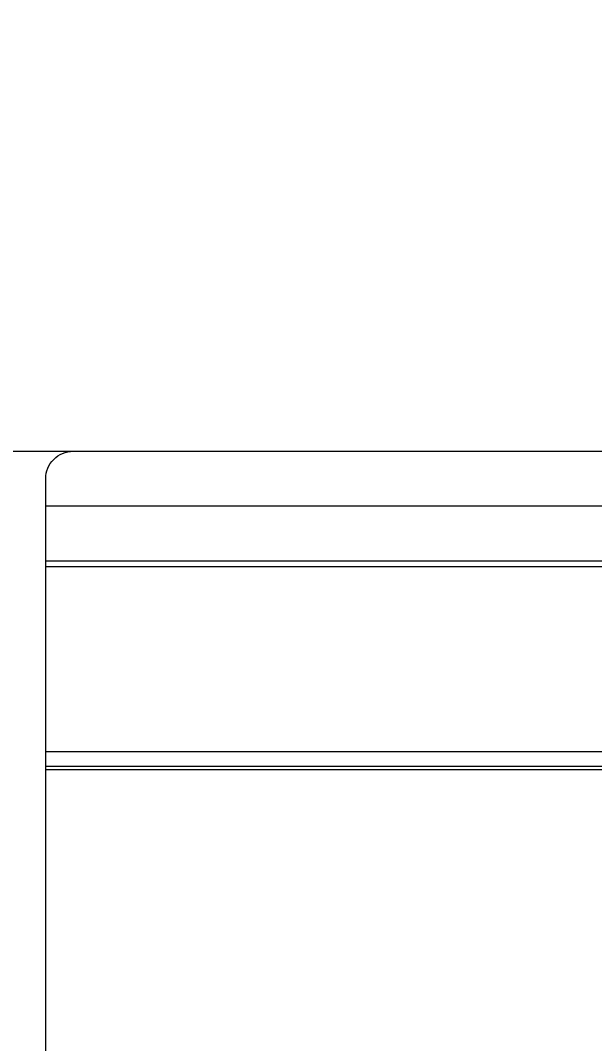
# Model space of a CAD drawing. Header units: millimetres. Extents: x 117382 to 126876, y -1151 to 1280.
# Drawn here: x 124382.23 to 124403.2, y 875.89 to 913.27 of the extents above; entities that cross this region are included whole.
import ezdxf

# ---------------------------------------------------------------- set-up
doc = ezdxf.new("R2010")
doc.units = ezdxf.units.MM
doc.linetypes.add('HIDDEN', pattern=[0])
for name, color, linetype in [('DIE_P', 2, 'Continuous'), ('DIM', 4, 'Continuous'), ('PRESS', 3, 'Continuous')]:
    doc.layers.add(name, color=color, linetype=linetype)
doc.styles.get("Standard").update_dxf_attribs({"font": 'txt.shx', "width": 0.85, "bigfont": 'ctxt.shx'})
doc.dimstyles.new('T-2-WX', dxfattribs={"dimtxt": 2, "dimasz": 2, "dimexe": 0.5, "dimexo": 0.5, "dimgap": 0.5, "dimtad": 1, "dimtxsty": 'Standard', "dimblk": 'OPEN30', "dimcen": 0, "dimazin": 3, "dimtfac": 1, "dimtmove": 0, "dimatfit": 3, "dimldrblk": 'OPEN30', "dimlwd": -1, "dimlwe": -1})

# ---------------------------------------------------------------- blocks, each defined once
blk = doc.blocks.new('*u7584')
at = {"layer": 'DIE_P', "color": 155, "linetype": 'Continuous', "lineweight": 13}
for p, q in [((-20.534, 90.246), (-52.5, 90.246)), ((-20.703, 88.026), (-52.5, 88.026)), ((-52.5, 81.274), (-20.703, 81.274)), ((-20.703, 80.736), (-52.5, 80.736))]:
    blk.add_line(p, q, dxfattribs=at)
at = {"layer": 'DIE_P', "color": 2, "linetype": 'Continuous', "lineweight": 13}
blk.add_line((-52.5, 88.246), (-20.703, 88.246), dxfattribs=at)
blk = doc.blocks.new('*D7643')
at = {"layer": 'Defpoints', "color": 0}
for p in [(124475.152, 897.534), (124485.152, 897.534), (124374.152, 796.534)]:
    blk.add_point(p, dxfattribs=at)
at = {"layer": 'DIM', "color": 0}
blk.add_line((124475.652, 897.534), (124489.295, 897.534), dxfattribs=at)
at = {"layer": 'DIM', "color": 0, "lineweight": 5, "insert": (124487.474, 899.034), "char_height": 2, "attachment_point": 5}
blk.add_mtext('101', dxfattribs=at)
blk = doc.blocks.new('_Open30')
blk = doc.blocks.new('*D7648')
at = {"layer": 'Defpoints', "color": 0}
for p in [(124475.152, 907.534), (124475.152, 897.534), (124374.152, 796.534)]:
    blk.add_point(p, dxfattribs=at)
at = {"layer": 'DIM', "color": 0}
blk.add_line((124475.152, 898.034), (124475.152, 911.676), dxfattribs=at)
at = {"layer": 'DIM', "color": 0, "lineweight": 5, "insert": (124473.652, 909.855), "char_height": 2, "attachment_point": 5, "rotation": 90}
blk.add_mtext('101', dxfattribs=at)
blk = doc.blocks.new('*D7649')
at = {"layer": 'Defpoints', "color": 0}
for p in [(124424.652, 907.534), (124424.652, 862.536), (124374.152, 796.534)]:
    blk.add_point(p, dxfattribs=at)
at = {"layer": 'DIM', "color": 0}
blk.add_line((124424.652, 863.036), (124424.652, 913.215), dxfattribs=at)
at = {"layer": 'DIM', "color": 0, "lineweight": 5, "insert": (124422.962, 910.624), "char_height": 2, "attachment_point": 5, "rotation": 90}
blk.add_mtext('50,5', dxfattribs=at)

msp = doc.modelspace()

# ---------------------------------------------------------------- linework, layer by layer
at = {"layer": 'DIE_P', "lineweight": 5}
msp.add_line((124383.152, 885.903), (124414.949, 885.903), dxfattribs=at)
msp.add_line((124383.152, 885.903), (124414.949, 885.903), dxfattribs=at)
at = {"layer": 'DIE_P', "color": 1, "linetype": 'Continuous', "lineweight": 5}
msp.add_lwpolyline([(124384.152, 897.532), (124465.152, 897.532, -0.414214), (124466.152, 896.532), (124466.152, 807.036, 0.414214), (124467.652, 805.536), (124470.652, 805.536, -0.414214), (124472.152, 804.036), (124472.152, 798.036, -0.414214), (124470.652, 796.536), (124378.652, 796.536, -0.414214), (124377.152, 798.036), (124377.152, 804.036, -0.414214), (124378.652, 805.536), (124381.652, 805.536, 0.414214), (124383.152, 807.036), (124383.152, 896.532, -0.414214)], format="xyb", close=True, dxfattribs=at)
at = {"layer": 'PRESS', "color": 8, "linetype": 'HIDDEN', "lineweight": 5}
msp.add_lwpolyline([(124374.152, 796.534), (124374.152, 897.534), (124475.152, 897.534), (124475.152, 796.534)], close=True, dxfattribs=at)

# ---------------------------------------------------------------- block references
at = {"layer": 'PRESS', "color": 4, "lineweight": 5}
msp.add_blockref('*u7584', (124435.652, 805.286), dxfattribs=at)

# ---------------------------------------------------------------- dimensions: what is measured, and where the dimension line sits
at = {"layer": 'DIM', "lineweight": 5}
for feature_location, offset, dtype, picture, middle in [((124424.652, 862.536), (0, 44.998), 1, '*D7649', (124422.962, 910.624)), ((124475.152, 897.534), (0, 10), 1, '*D7648', (124473.652, 909.855)), ((124475.152, 897.534), (10, 0), 0, '*D7643', (124487.474, 899.034))]:
    dim = msp.add_ordinate_dim(feature_location=feature_location, offset=offset, dtype=dtype, origin=(124374.152, 796.534), dimstyle='T-2-WX', dxfattribs=at)
    dim.commit()
    dim.dimension.update_dxf_attribs({"geometry": picture, "text_midpoint": middle})

doc.saveas('drawing.dxf')
